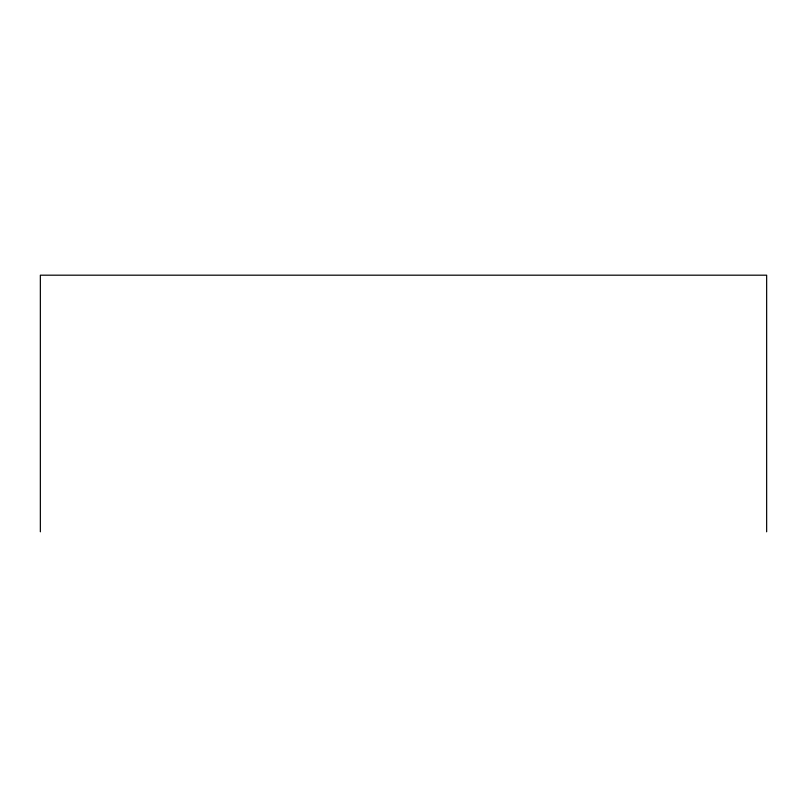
<?xml version="1.0" encoding="UTF-8"?>
<svg xmlns="http://www.w3.org/2000/svg" width="807" height="807" viewBox="0 0 807 807"><rect width="100%" height="100%" fill="white"/><g stroke="black" fill="none" stroke-linecap="round" stroke-linejoin="round"><path stroke-width="1.21" d="M766.65 531.813L766.65 275.187L40.35 275.187L40.35 531.813"/></g></svg>
